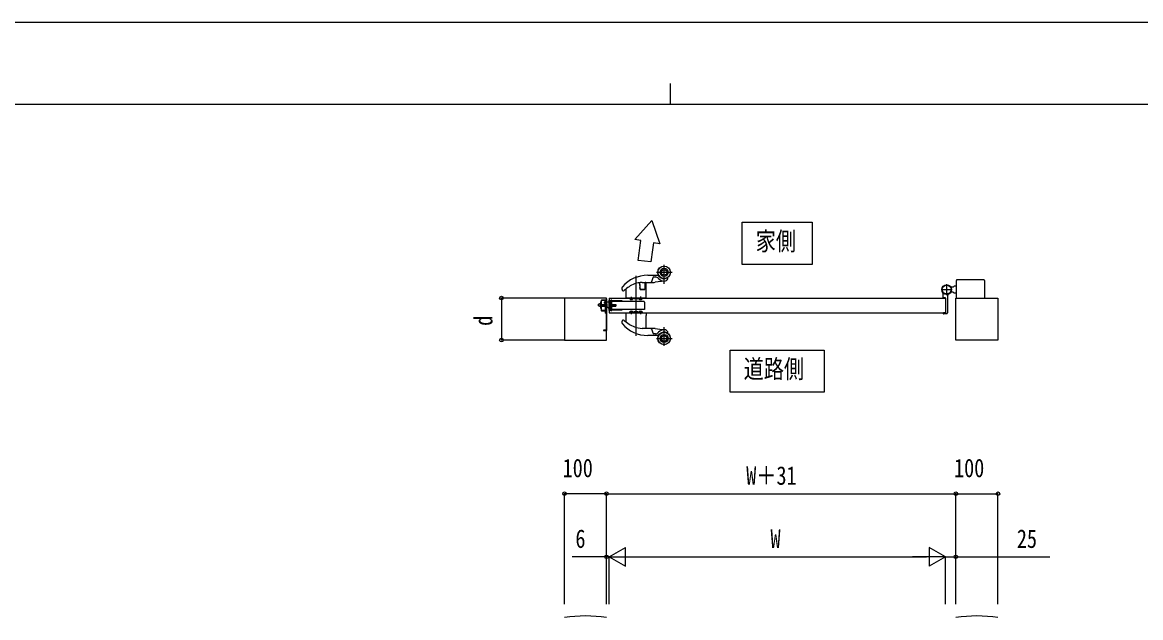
# Model space of a CAD drawing. Units: millimetres, scale not verified. Extents: x -4205 to 4205, y -2970 to 2970.
# Drawn here: x -1545 to 1114, y 1556 to 2970 of the extents above; entities that cross this region are included whole.
import ezdxf
from ezdxf.enums import TextEntityAlignment as Align

# ---------------------------------------------------------------- set-up
doc = ezdxf.new("R2010")
doc.units = ezdxf.units.MM
doc.header["$LTSCALE"] = 12
for name, color, linetype in [('0-2_USER1', 3, 'Continuous'), ('0-4_YKK_A1', 4, 'Continuous'), ('0-5_YKK_D', 6, 'Continuous'), ('0-6_YKK_ZWAK', 7, 'Continuous')]:
    doc.layers.add(name, color=color, linetype=linetype)
doc.styles.add('ＭＳ ゴシック', font='')
doc.styles.get('ＭＳ ゴシック').set_extended_font_data('MS Gothic')

msp = doc.modelspace()

# ---------------------------------------------------------------- linework, layer by layer
at = {"layer": '0-2_USER1'}
for points in [[(166.82, 2395), (166.82, 2495), (333.22, 2495), (333.22, 2395)], [(138.02, 2091.39), (138.02, 2191.39), (362.02, 2191.39), (362.02, 2091.39)]]:
    msp.add_lwpolyline(points, close=True, dxfattribs=at)
at = {"layer": '0-4_YKK_A1'}
for p, q in [((-48.27, 2498.86), (-88.49, 2454.34)), ((-48.27, 2498.86), (-29.4, 2443.93)), ((-74.15, 2451.82), (-88.49, 2454.34)), ((-29.4, 2443.93), (-44.17, 2446.53)), ((-50.61, 2400.95), (-80.44, 2404.13)), ((-85.98, 2367.4), (-85.98, 2225.54)), ((-57.98, 2369), (-33.12, 2369)), ((0.32, 2376), (-37.28, 2376)), ((-18.98, 2349.12), (-18.98, 2393.6)), ((-77.37, 2351.31), (-77.38, 2351.31)), ((-76.83, 2344.99), (-77.36, 2351.06)), ((-77.35, 2351.17), (-76.82, 2345.14)), ((-76.82, 2345.14), (-76.36, 2339.86)), ((-70.98, 2352), (-50.94, 2352)), ((-64.98, 2350), (-64.98, 2348.23)), ((-64.48, 2350.5), (-64.48, 2338)), ((-61.98, 2338), (-61.98, 2351)), ((-49.48, 2352), (-50.94, 2352)), ((-46.13, 2362.88), (-49.05, 2353.41)), ((-43.26, 2365), (-39.89, 2365)), ((-17.79, 2355.27), (-40.52, 2352.54)), ((653.02, 2322), (653.02, 2348)), ((668.52, 2341), (662.83, 2341)), ((668.52, 2341), (671.02, 2343.5)), ((676.02, 2343.5), (671.02, 2343.5)), ((676.02, 2315), (676.02, 2356.5)), ((741.02, 2358.5), (678.02, 2358.5)), ((743.02, 2356.5), (743.02, 2315)), ((-155.98, 2215), (-155.98, 2315)), ((-149.98, 2315), (-149.98, 2280)), ((-118.98, 2335.26), (-118.98, 2339.65)), ((-108.98, 2315), (-108.98, 2336.81)), ((-61.98, 2315), (-108.98, 2315)), ((-100.78, 2315), (-100.78, 2314)), ((-100.78, 2314), (-93.18, 2314)), ((-100.38, 2312.88), (-100.48, 2314)), ((-96.98, 2318.03), (-96.98, 2310.43)), ((-93.48, 2314), (-93.58, 2312.88)), ((-93.18, 2314), (-93.18, 2315)), ((-90.98, 2313.3), (-90.98, 2315)), ((-80.98, 2315), (-80.98, 2313.3)), ((-78.38, 2312.88), (-78.48, 2314)), ((-75.98, 2335.3), (-76.39, 2340.01)), ((-76.36, 2339.86), (-76.02, 2335.96)), ((-75.98, 2335.3), (-64.48, 2335.3)), ((-65.48, 2335.5), (-75.52, 2335.5)), ((-74.98, 2318.47), (-74.98, 2310.43)), ((-71.48, 2314), (-71.58, 2312.88)), ((-64.48, 2338), (-64.48, 2335.3)), ((-61.98, 2338), (-64.48, 2338)), ((-61.98, 2315), (-61.98, 2338)), ((640.02, 2335), (666.02, 2335)), ((645.02, 2315.8), (645.02, 2324.84)), ((649.72, 2315.3), (645.52, 2315.3)), ((650.02, 2315), (650.02, 2280)), ((655.02, 2320.06), (655.02, 2279.5)), ((668.52, 2329), (662.83, 2329)), ((668.52, 2329), (671.02, 2326.5)), ((676.02, 2326.5), (671.02, 2326.5)), ((-174.78, 2296.49), (-174.78, 2300.49)), ((-170.78, 2300.49), (-174.78, 2300.49)), ((-170.78, 2300.14), (-174.78, 2300.14)), ((-174.78, 2296.84), (-170.98, 2296.84)), ((-174.78, 2296.49), (-170.98, 2296.49)), ((-170.98, 2299.49), (-170.98, 2295.5)), ((-170.98, 2299.49), (-158.98, 2299.49)), ((-158.98, 2299.09), (-170.98, 2299.09)), ((-158.98, 2295.89), (-170.98, 2295.89)), ((-170.98, 2295.49), (-158.98, 2295.49)), ((-168.48, 2302.99), (-170.78, 2302.99)), ((-170.78, 2299.49), (-170.78, 2302.99)), ((-170.78, 2293.99), (-170.78, 2295.49)), ((-168.48, 2293.99), (-170.78, 2293.99)), ((-170.48, 2305.69), (-170.48, 2303.19)), ((-170.48, 2305.69), (-168.48, 2305.69)), ((-168.48, 2303.19), (-170.48, 2303.19)), ((-170.48, 2293.79), (-170.48, 2291.29)), ((-168.48, 2293.79), (-170.48, 2293.79)), ((-170.48, 2291.29), (-168.48, 2291.29)), ((-155.98, 2309.49), (-168.48, 2309.49)), ((-168.48, 2309.49), (-168.48, 2299.49)), ((-168.48, 2295.49), (-168.48, 2285.69)), ((-167.48, 2310.49), (-155.98, 2310.49)), ((-149.98, 2305), (-161.48, 2305)), ((-159.48, 2300.38), (-154.98, 2295.13)), ((-158.98, 2309.49), (-158.98, 2285.69)), ((-158.98, 2299.49), (-157.28, 2299.49)), ((-157.28, 2299.09), (-158.98, 2299.09)), ((-157.28, 2295.89), (-158.98, 2295.89)), ((-158.98, 2295.49), (-157.28, 2295.49)), ((-157.98, 2285.69), (-157.98, 2309.49)), ((-157.98, 2304.49), (-156.98, 2304.49)), ((-157.98, 2290.49), (-156.98, 2290.49)), ((-157.98, 2289.79), (-157.38, 2289.79)), ((-157.28, 2299.49), (-155.28, 2301.49)), ((-157.28, 2299.49), (-157.28, 2295.49)), ((-157.28, 2295.49), (-155.28, 2293.49)), ((-156.18, 2289.79), (-156.18, 2282.99)), ((-155.98, 2313.49), (-155.98, 2238.49)), ((-155.98, 2313.49), (-154.98, 2313.49)), ((-155.28, 2301.49), (-154.98, 2301.49)), ((-155.28, 2293.49), (-154.98, 2293.49)), ((-154.98, 2238.49), (-154.98, 2313.49)), ((-154.98, 2301.49), (-154.98, 2293.49)), ((-154.98, 2301.42), (-154.98, 2293.42)), ((-154.98, 2295.13), (-151.64, 2291.22)), ((-149.98, 2310), (-148.48, 2310)), ((-149.98, 2285), (-149.98, 2310)), ((-149.68, 2301.5), (-149.98, 2301.5)), ((-149.68, 2293.5), (-149.98, 2293.5)), ((-149.68, 2301.5), (-149.68, 2293.5)), ((-147.68, 2299.5), (-149.68, 2301.5)), ((-147.68, 2295.5), (-149.68, 2293.5)), ((-148.48, 2285), (-148.48, 2310)), ((-145.98, 2308), (-148.48, 2308)), ((-145.98, 2307), (-148.48, 2307)), ((-142.98, 2299.5), (-147.68, 2299.5)), ((-147.68, 2299.5), (-147.68, 2295.5)), ((-147.68, 2299.1), (-142.98, 2299.1)), ((-147.68, 2295.9), (-142.98, 2295.9)), ((-142.98, 2295.5), (-147.68, 2295.5)), ((-145.98, 2302.5), (-146.88, 2302.5)), ((-146.88, 2292.5), (-146.88, 2302.5)), ((-146.88, 2292.5), (-145.98, 2292.5)), ((-145.98, 2309.9), (-145.98, 2285.1)), ((-144.98, 2309.9), (-145.98, 2309.9)), ((-145.98, 2302.5), (-145.98, 2307)), ((-145.98, 2285.3), (-145.98, 2292.5)), ((-144.98, 2285.1), (-144.98, 2309.9)), ((-118.48, 2308), (-142.98, 2308)), ((-67.58, 2307), (-142.98, 2307)), ((-142.98, 2299.5), (-133.98, 2299.5)), ((-142.98, 2299.1), (-133.98, 2299.1)), ((-142.98, 2295.9), (-133.98, 2295.9)), ((-142.98, 2295.5), (-133.98, 2295.5)), ((-65.98, 2288), (-142.98, 2288)), ((-133.98, 2299.5), (-133.98, 2295.5)), ((-118.48, 2307), (-118.48, 2308)), ((-118.48, 2288), (-118.48, 2287)), ((-81.28, 2313), (-90.68, 2313)), ((-157.98, 2285.69), (-168.48, 2285.69)), ((-167.48, 2284.69), (-158.48, 2284.69)), ((-158.48, 2278.99), (-158.48, 2284.69)), ((-158.48, 2278.99), (-157.48, 2278.99)), ((-157.48, 2281.49), (-157.48, 2278.99)), ((-156.98, 2279.49), (-155.98, 2279.49)), ((-148.48, 2285), (-149.98, 2285)), ((-149.98, 2280), (650.02, 2280)), ((-145.98, 2285.1), (-144.98, 2285.1)), ((-142.98, 2287), (-118.48, 2287)), ((-108.98, 2280), (-61.98, 2280)), ((-108.98, 2258.19), (-108.98, 2280)), ((-100.48, 2281), (-100.38, 2282.12)), ((-96.98, 2284.57), (-96.98, 2276.97)), ((-93.58, 2282.12), (-93.48, 2281)), ((-90.98, 2280), (-90.98, 2281.7)), ((-81.28, 2282), (-90.68, 2282)), ((-80.98, 2280), (-80.98, 2281.7)), ((-78.78, 2281), (-78.78, 2280)), ((-71.18, 2281), (-78.78, 2281)), ((-78.48, 2281), (-78.38, 2282.12)), ((-74.98, 2284.57), (-74.98, 2276.53)), ((-71.58, 2282.12), (-71.48, 2281)), ((-71.18, 2280), (-71.18, 2281)), ((-61.98, 2280), (-61.98, 2277)), ((-61.98, 2277), (-61.98, 2273.5)), ((-61.98, 2243.5), (-61.98, 2273.5)), ((645.02, 2279.2), (645.02, 2278.5)), ((649.72, 2279.7), (645.52, 2279.7)), ((653.02, 2277.5), (646.02, 2277.5)), ((-162.98, 2238.49), (-162.98, 2237.49)), ((-155.98, 2238.49), (-162.98, 2238.49)), ((-162.98, 2237.49), (-155.98, 2237.49)), ((-118.98, 2255.35), (-118.98, 2259.74)), ((-50.94, 2243), (-70.98, 2243)), ((-50.94, 2243), (-49.48, 2243)), ((-49.05, 2241.59), (-46.13, 2232.12)), ((-40.52, 2242.46), (-17.79, 2239.73)), ((-18.98, 2201.4), (-18.98, 2245.88)), ((-255.98, 2215), (-155.98, 2215)), ((-33.12, 2226), (-57.98, 2226)), ((-39.89, 2230), (-43.26, 2230)), ((-37.28, 2219), (0.32, 2219))]:
    msp.add_line(p, q, dxfattribs=at)
for points in [[(-64.98, 2348.23), (-64.98, 2338.8), (-64.98, 2336)], [(-155.98, 2315), (-255.98, 2315), (-255.98, 2215)], [(-149.98, 2315), (650.02, 2315), (650.02, 2280)], [(-78.78, 2315), (-78.78, 2314), (-71.18, 2314), (-71.18, 2315)], [(-161.98, 2304.5), (-161.98, 2303.3), (-159.48, 2300.38)], [(-157.38, 2289.79), (-157.38, 2282.99), (-156.18, 2282.99)], [(-143.98, 2285.1), (-142.98, 2285.1), (-142.98, 2309.9), (-143.98, 2309.9), (-144.98, 2309.9)], [(-144.98, 2285.1), (-143.98, 2285.1), (-143.98, 2309.9)], [(-65.98, 2305.4), (-65.98, 2289.6), (-65.98, 2288)], [(-157.48, 2284.69), (-157.48, 2282.49), (-156.98, 2282.49)], [(-157.48, 2281.49), (-156.98, 2281.49), (-156.98, 2279.49)], [(-145.98, 2285.3), (-147.18, 2285.3), (-148.48, 2285.3)], [(-93.18, 2280), (-93.18, 2281), (-100.78, 2281), (-100.78, 2280)]]:
    msp.add_lwpolyline(points, dxfattribs=at)
msp.add_lwpolyline([(775.02, 2215), (675.02, 2215), (675.02, 2315), (775.02, 2315)], close=True, dxfattribs=at)
for centre, radius in [((-18.98, 2376), 15), ((-18.98, 2376), 14.7), ((-18.98, 2376), 9.71), ((-18.98, 2376), 6.62), ((653.02, 2335), 11.5), ((653.02, 2335), 11.5), ((653.02, 2335), 10.35), ((653.02, 2335), 10.35), ((-18.98, 2219), 15), ((-18.98, 2219), 14.7), ((-18.98, 2219), 9.71), ((-18.98, 2219), 6.62)]:
    msp.add_circle(centre, radius, dxfattribs=at)
for centre, radius, start, end in [((-8075.24, 3483.71), 8067.36, 352.30953, 352.65116), ((618.89, 2329.63), 673.28, 170.00114, 173.91932), ((-57.98, 2289), 80, 90.00041, 138.8719), ((-33.12, 2367.5), 1.5, 31.00806, 89.99901), ((-18.98, 2376), 15, 211.00806, 297.32214), ((-115.98, 2339.65), 3, 138.8714, 180), ((-59.81, 2274.16), 80, 111.86371, 132.59171), ((-70.98, 2302), 50, 90.00002, 111.86372), ((-77.86, 2351.02), 0.5, 5, 97.98573), ((-79.34, 2351), 2, 5, 16.92345), ((-61.98, 2350), 3, 138.18969, 180), ((-62.98, 2350.5), 1.5, 90, 180), ((-62.98, 2351), 1, 0, 90), ((-50.96, 2354), 2, 270, 330), ((-49.48, 2427), 75, 270, 276.85992), ((-50.96, 2354), 2, 330, 342.89708), ((-43.26, 2362), 3, 90, 162.89708), ((-39.89, 2355), 10, 39.77031, 90), ((-18.98, 2372.4), 17.2, 219.77031, 270), ((-18.98, 2376), 15, 261.17985, 278.82015), ((-18.98, 2365.2), 10, 270, 276.85992), ((-18.98, 2365.2), 10, 276.85992, 332.99743), ((-11.41, 2361.34), 1.5, 332.99743, 117.32214), ((678.02, 2356.5), 2, 90, 180), ((741.02, 2356.5), 2, 0, 90), ((-115.98, 2335.25), 3, 179.8597, 312.73203), ((-107.98, 2336.81), 1, 141.82148, 180), ((-75.52, 2336), 0.5, 185, 270), ((-65.48, 2336), 0.5, 270, 0), ((640.02, 2324.84), 5, 0, 38.01228), ((645.52, 2315.8), 0.5, 180, 270), ((649.72, 2315), 0.3, 0, 90), ((660.02, 2320.06), 5, 115.10278, 179.99998), ((-167.48, 2309.49), 1, 90, 180), ((-161.48, 2304.5), 0.5, 90, 180), ((-156.98, 2303.49), 1, 0, 90), ((-156.98, 2291.49), 1, 270, 0), ((-157.38, 2289.79), 1.2, 0, 43.13176), ((-148.98, 2293.5), 3.5, 220.57456, 253.39845), ((-99.09, 2312.99), 1.3, 185, 254.11915), ((-96.98, 2320.4), 9, 254.11915, 285.88085), ((-94.87, 2312.99), 1.3, 285.88085, 355), ((-90.68, 2313.3), 0.3, 180, 270), ((-81.28, 2313.3), 0.3, 270, 0), ((-77.09, 2312.99), 1.3, 185, 254.11915), ((-74.98, 2320.4), 9, 254.11915, 285.88085), ((-72.87, 2312.99), 1.3, 285.88085, 355), ((-67.58, 2305.4), 1.6, 0, 90), ((-167.48, 2285.69), 1, 180, 270), ((-158.48, 2284.69), 1, 0, 90), ((-157.48, 2282.49), 1, 180, 270), ((-156.98, 2281.49), 1, 0, 90), ((-115.98, 2259.75), 3, 47.26797, 180.1403), ((-59.81, 2320.84), 80, 227.40829, 248.13629), ((-99.09, 2282.01), 1.3, 105.88085, 175), ((-96.98, 2274.6), 9, 74.11915, 105.88085), ((-94.87, 2282.01), 1.3, 5, 74.11915), ((-90.68, 2281.7), 0.3, 90, 180), ((-81.28, 2281.7), 0.3, 0, 90), ((-77.09, 2282.01), 1.3, 105.88085, 175), ((-74.98, 2274.6), 9, 74.11915, 105.88085), ((-72.87, 2282.01), 1.3, 5, 74.11915), ((645.52, 2279.2), 0.5, 90, 180), ((646.02, 2278.5), 1, 180, 270), ((649.72, 2280), 0.3, 270, 0), ((653.02, 2279.5), 2, 270, 0), ((-155.98, 2238.49), 1, 270, 0), ((-115.98, 2255.35), 3, 180, 221.1286), ((-57.98, 2306), 80, 221.1281, 269.99959), ((-107.98, 2258.19), 1, 180, 218.17852), ((-70.98, 2293), 50, 248.13628, 269.99998), ((-62.98, 2243.5), 1, 354.60366, 0), ((-61.18, 2244), 1, 216.44456, 270), ((-50.96, 2241), 2, 30, 90), ((-49.48, 2168), 75, 83.14008, 90), ((-50.96, 2241), 2, 17.10292, 30), ((-18.98, 2222.6), 17.2, 90, 140.22969), ((-18.98, 2229.8), 10, 83.14008, 90), ((-18.98, 2229.8), 10, 27.00257, 83.14008), ((-11.41, 2233.66), 1.5, 242.67786, 27.00257), ((-43.26, 2233), 3, 197.10292, 270), ((-39.89, 2240), 10, 270, 320.22969), ((-33.12, 2227.5), 1.5, 270.00099, 328.99194), ((-18.98, 2219), 15, 62.67786, 148.99194), ((-18.98, 2219), 15, 81.17985, 98.82015), ((-205.98, 1239.56), 320, 80.9989, 99.0011), ((725.02, 1239.56), 320, 80.9989, 99.0011)]:
    msp.add_arc(centre, radius, start, end, dxfattribs=at)
at = {"layer": '0-5_YKK_D'}
for p, q in [((-256.98, 2315), (-406.98, 2315)), ((-405.98, 2315), (-405.98, 2215)), ((-256.98, 2215), (-406.98, 2215)), ((-255.98, 1587.18), (-255.98, 1851.06)), ((-155.98, 1850.06), (-255.98, 1850.06)), ((-155.98, 1587.18), (-155.98, 1851.06)), ((-155.98, 1587.18), (-155.98, 1851.06)), ((-155.98, 1850.06), (675.02, 1850.06)), ((675.02, 1587.18), (675.02, 1851.06)), ((675.02, 1587.18), (675.02, 1851.06)), ((675.02, 1850.06), (775.02, 1850.06)), ((775.02, 1587.18), (775.02, 1851.06)), ((-149.98, 1700.06), (-111.01, 1722.56)), ((-111.01, 1677.56), (-111.01, 1722.56)), ((650.02, 1700.06), (611.05, 1722.56)), ((611.05, 1722.56), (611.05, 1677.56)), ((-155.98, 1700.06), (-237.98, 1700.06)), ((-155.98, 1587.18), (-155.98, 1701.06)), ((-149.98, 1700.06), (-155.98, 1700.06)), ((-149.98, 1587.18), (-149.98, 1701.06)), ((-149.98, 1587.18), (-149.98, 1701.06)), ((-149.98, 1700.06), (-132.98, 1700.06)), ((-149.98, 1700.06), (-111.01, 1677.56)), ((-149.98, 1700.06), (-72.04, 1700.06)), ((-104.98, 1700.06), (605.02, 1700.06)), ((650.02, 1700.06), (572.08, 1700.06)), ((650.02, 1700.06), (611.05, 1677.56)), ((650.02, 1587.18), (650.02, 1701.06)), ((650.02, 1587.18), (650.02, 1701.06)), ((675.02, 1587.18), (675.02, 1701.06))]:
    msp.add_line(p, q, dxfattribs=at)
msp.add_lwpolyline([(650.02, 1700.06), (675.02, 1700.06), (898.37, 1700.06)], dxfattribs=at)
for centre in [(-405.98, 2315), (-405.98, 2215), (-255.98, 1850.06), (-155.98, 1850.06), (-155.98, 1850.06), (675.02, 1850.06), (675.02, 1850.06), (775.02, 1850.06), (-155.98, 1700.06), (675.02, 1700.06)]:
    msp.add_circle(centre, 4.25, dxfattribs=at)
at = {"layer": '0-6_YKK_ZWAK'}
for p, q in [((-4.98, 2825), (-4.98, 2775)), ((3895.02, 2775), (-3904.98, 2775))]:
    msp.add_line(p, q, dxfattribs=at)
msp.add_lwpolyline([(-4205, -2970), (4205, -2970), (4205, 2970), (-4205, 2970)], close=True, dxfattribs=at)

# ---------------------------------------------------------------- texts
at = {"layer": '0-2_USER1', "style": 'ＭＳ ゴシック', "width": 0.8}
for s, p in [('家側', (198.82, 2415)), ('道路側', (170.02, 2111.39))]:
    msp.add_text(s, height=43.99, dxfattribs=at).set_placement(p, align=Align.BOTTOM_LEFT)
at = {"layer": '0-5_YKK_D', "style": 'ＭＳ ゴシック', "width": 0.8}
msp.add_text('d', height=43.99, rotation=90, dxfattribs=at).set_placement((-413.98, 2249), align=Align.BOTTOM_LEFT)
for s, p in [('100', (-260.38, 1876.06)), ('W＋31', (176.32, 1858.06)), ('100', (670.62, 1876.06)), ('6', (-229.98, 1708.06)), ('W', (234.02, 1708.06)), ('25', (819.97, 1708.06))]:
    msp.add_text(s, height=43.99, dxfattribs=at).set_placement(p, align=Align.BOTTOM_LEFT)

doc.saveas('drawing.dxf')
